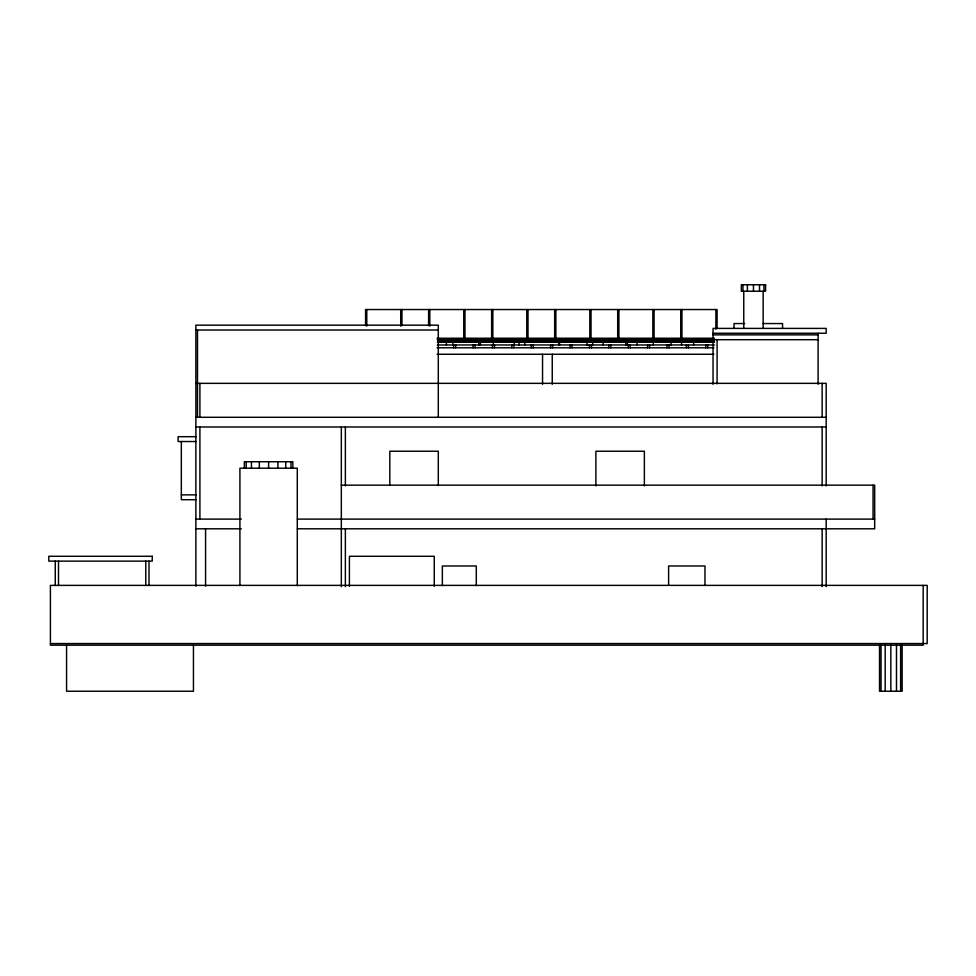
<?xml version="1.0" encoding="UTF-8"?>
<svg xmlns="http://www.w3.org/2000/svg" width="976" height="976" viewBox="0 0 976 976"><rect width="100%" height="100%" fill="white"/><g stroke="black" fill="none" stroke-linecap="round" stroke-linejoin="round"><path stroke-width="1.46" d="M744.676 323.556L734.062 323.556L734.062 328.119M762.854 323.556L782.557 323.556L782.557 328.119M195.871 330.022L438.297 330.022M713.053 333.255L826.184 333.255L826.184 328.4L713.053 328.4L713.053 384.276M713.053 334.866L818.108 334.866M437.199 338.221L463.759 338.221M464.283 338.221L492.319 338.221M492.843 338.221L526.784 338.221M527.321 338.221L555.356 338.221M555.881 338.221L589.821 338.221M590.346 338.221L618.381 338.221M618.906 338.221L652.846 338.221M653.383 338.221L681.419 338.221M681.943 338.221L714.408 338.221M437.199 339.245L463.759 339.245L463.759 309.538M464.283 339.245L492.319 339.245M527.321 339.245L555.356 339.245M590.346 339.245L618.381 339.245M653.383 339.245L681.419 339.245M714.408 339.245L681.943 339.245L681.943 309.538M713.053 339.709L818.108 339.709M437.699 340.27L714.066 340.27M437.699 341.734L714.066 341.734M437.382 342.137L714.554 342.137M437.382 344.967L714.554 344.967M437.114 347.798L713.956 347.798M437.114 354.264L713.956 354.264M195.871 383.348L826.184 383.348L826.184 485.926M195.871 417.289L826.184 417.289M195.871 426.988L826.184 426.988M196.103 436.687L178.096 436.687L178.096 441.53L196.103 441.53M341.332 485.17L874.679 485.17L874.679 528.809L297.387 528.809M181.329 494.869L196.017 494.869M196.017 499.712L181.329 499.712L181.329 441.53M195.871 519.11L241.328 519.11M297.387 519.11L874.679 519.11M195.871 528.809L241.328 528.809M50.41 643.562L927.2 643.562L927.2 585.38L50.41 585.38L50.41 645.173L923.162 645.173L923.162 585.38M902.153 645.051L902.153 691.24L879.522 691.24L879.522 645.051M900.628 645.051L900.628 691.24M896.493 645.051L896.493 691.24M890.832 645.051L890.832 691.24M885.183 645.051L885.183 691.24M881.035 645.051L881.035 691.24M873.056 485.17L873.056 519.11M826.184 519.11L826.184 586.661M822.146 383.348L822.146 417.289M822.146 426.988L822.146 485.889M822.146 528.809L822.146 586.661M818.108 333.255L818.108 384.276M763.952 284.76L763.952 291.226M763.159 291.226L763.159 327.68M759.523 284.76L759.523 291.226M753.46 284.76L753.46 291.226M747.396 284.76L747.396 291.226M743.761 291.226L743.761 327.68M742.968 284.76L742.968 291.226M717.092 328.558L717.092 309.538L365.573 309.538L365.573 325.63M717.092 339.709L717.092 383.824M715.884 309.538L715.884 329.156M707.807 344.967L707.807 347.798M705.782 344.967L705.782 347.798M704.977 585.38L704.977 565.982L668.609 565.982L668.609 585.38M693.655 342.137L693.655 344.967M688.409 344.967L688.409 347.798M686.384 344.967L686.384 347.798M681.541 342.137L681.541 344.967M680.736 309.538L680.736 341.734M671.037 342.137L671.037 344.967M669.011 344.967L669.011 347.798M666.998 344.967L666.998 347.798M654.066 309.538L654.066 341.734M653.261 342.137L653.261 344.967M652.846 309.538L652.846 339.245L618.906 339.245L618.906 309.538M649.613 344.967L649.613 347.798M647.6 344.967L647.6 347.798M644.367 485.926L644.367 451.229L595.885 451.229L595.885 485.926M637.096 342.137L637.096 344.967M630.228 344.967L630.228 347.798M628.202 344.967L628.202 347.798M627.397 342.137L627.397 344.967M625.775 342.137L625.775 344.967M617.698 309.538L617.698 341.734M610.83 344.967L610.83 347.798M608.804 344.967L608.804 347.798M603.156 342.137L603.156 344.967M592.652 342.137L592.652 344.967M591.432 344.967L591.432 347.798M591.029 309.538L591.029 341.734M589.821 309.538L589.821 339.245L555.881 339.245L555.881 309.538M589.419 344.967L589.419 347.798M586.991 342.137L586.991 344.967M572.046 344.967L572.046 347.798M570.021 344.967L570.021 347.798M559.516 342.137L559.516 344.967M558.711 342.137L558.711 344.967M554.673 309.538L554.673 341.734M552.648 344.967L552.648 347.798M552.245 354.264L552.245 384.276M550.623 344.967L550.623 347.798M542.546 354.264L542.546 384.276M533.25 344.967L533.25 347.798M531.237 344.967L531.237 347.798M528.004 309.538L528.004 341.734M526.784 309.538L526.784 339.245L492.843 339.245L492.843 309.538M524.771 342.137L524.771 344.967M519.11 342.137L519.11 344.967M514.267 342.137L514.267 344.967M513.864 344.967L513.864 347.798M511.839 344.967L511.839 347.798M494.466 344.967L494.466 347.798M493.258 342.137L493.258 344.967M492.441 344.967L492.441 347.798M491.636 309.538L491.636 341.734M480.326 342.137L480.326 344.967M478.704 342.137L478.704 344.967M476.288 585.588L476.288 565.982L442.348 565.982L442.348 585.588M475.068 344.967L475.068 347.798M473.055 344.967L473.055 347.798M464.966 309.538L464.966 341.734M455.682 344.967L455.682 347.798M453.657 344.967L453.657 347.798M452.852 342.137L452.852 344.967M446.386 342.137L446.386 344.967M438.297 417.289L438.297 325.167L195.871 325.167L195.871 586.186M438.297 485.548L438.297 451.229L389.814 451.229L389.814 485.548M434.259 586.295L434.259 556.283L349.408 556.283L349.408 586.295M429.818 309.538L429.818 326.143M428.61 309.538L428.61 325.63M401.941 309.538L401.941 325.63M400.721 309.538L400.721 326.143M366.781 309.538L366.781 326.143M345.37 426.988L345.37 485.889M345.37 528.809L345.37 586.661M341.332 426.988L341.332 586.71M297.29 585.612L297.29 468.199L239.913 468.199L239.913 585.612M292.849 468.199L292.849 461.733L244.354 461.733L244.354 468.199M290.994 461.733L290.994 468.199M285.748 461.733L285.748 468.199M277.879 461.733L277.879 468.199M268.607 461.733L268.607 468.199M259.323 461.733L259.323 468.199M251.454 461.733L251.454 468.199M246.208 461.733L246.208 468.199M205.57 528.809L205.57 586.186M199.909 383.348L199.909 417.289M199.909 426.988L199.909 519.11M197.494 330.022L197.494 417.289M193.443 645.051L193.443 691.24L66.575 691.24L66.575 645.051M148.999 561.127L148.999 585.527M145.766 561.127L145.766 585.527M58.499 561.127L58.499 585.527M55.266 561.127L55.266 585.527M765.587 284.76L741.333 284.76L741.333 291.226L765.587 291.226L765.587 284.76M152.232 556.283L48.8 556.283L48.8 561.127L152.232 561.127L152.232 556.283"/></g></svg>
